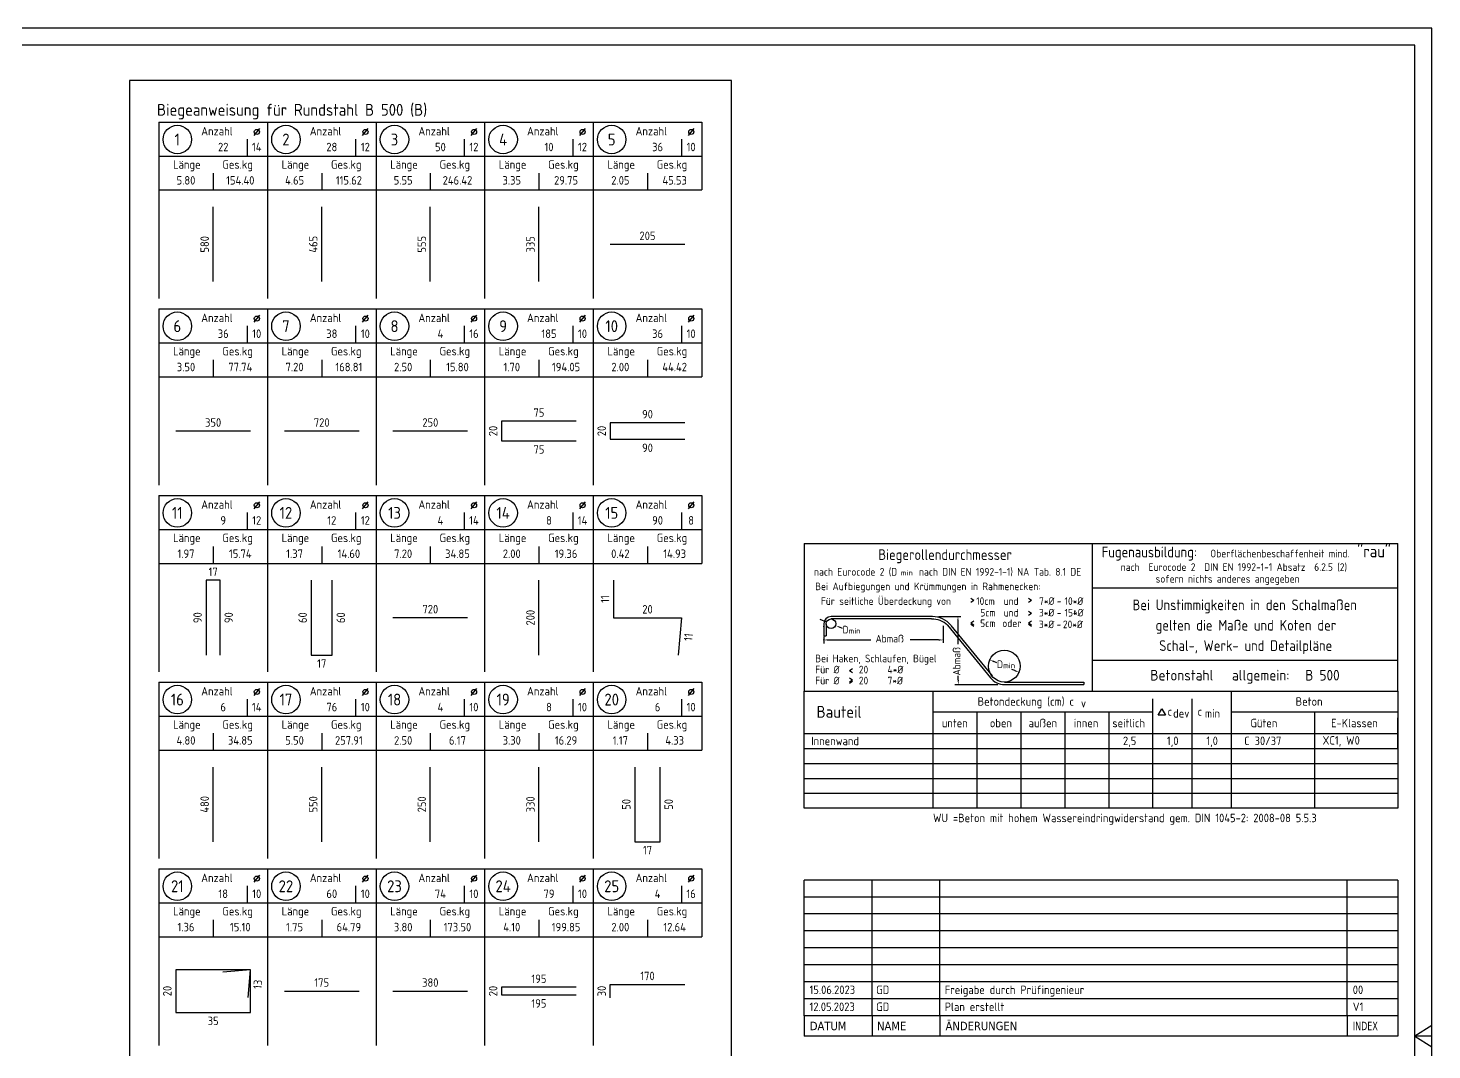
# Model space of a CAD drawing. Extents: x 0.7 to 77.6, y 0 to 35.
# Drawn here: x 39.43 to 60.11, y 14.65 to 29.7 of the extents above; entities that cross this region are included whole.
import ezdxf
from ezdxf.enums import TextEntityAlignment as Align

# ---------------------------------------------------------------- set-up
doc = ezdxf.new("R2010")
doc.units = 0
doc.header["$LTSCALE"] = 0.5
doc.linetypes.add('AUSGEZOGEN', pattern=[1000.01, 1000, 0.01])
for name, color, linetype in [('BET-ANS', 7, 'Continuous'), ('RAHMEN', 7, 'Continuous'), ('RND', 7, 'Continuous'), ('RND_BILD', 7, 'Continuous'), ('STEMPEL', 7, 'Continuous'), ('TEXT', 7, 'Continuous')]:
    doc.layers.add(name, color=color, linetype=linetype)
doc.styles.add('helv', font='tahoma.ttf')
doc.styles.add('txt', font='isocp.shx')

# ---------------------------------------------------------------- blocks, each defined once
blk = doc.blocks.new('Plankopf-ER')
at = {"layer": 'RAHMEN', "color": 7, "linetype": 'Continuous'}
for p, q in [((-0.5, 4.6), (-18, 4.6)), ((-18, 4.1), (-18, 4.6)), ((-16, 4.1), (-16, 4.6)), ((-14, 4.1), (-14, 4.6)), ((-2, 4.1), (-2, 4.6)), ((-0.5, 4.6), (-0.5, 4.1)), ((-0.5, 4.1), (-18, 4.1)), ((-18, 3.6), (-18, 4.1)), ((-16, 3.6), (-16, 4.1)), ((-14, 3.6), (-14, 4.1)), ((-2, 3.6), (-2, 4.1)), ((-0.5, 4.1), (-0.5, 3.6)), ((-0.5, 3.6), (-18, 3.6)), ((-18, 3.1), (-18, 3.6)), ((-16, 3.1), (-16, 3.6)), ((-14, 3.1), (-14, 3.6)), ((-2, 3.1), (-2, 3.6)), ((-0.5, 3.6), (-0.5, 3.1)), ((-0.5, 3.1), (-18, 3.1)), ((-18, 2.6), (-18, 3.1)), ((-16, 2.6), (-16, 3.1)), ((-14, 2.6), (-14, 3.1)), ((-2, 2.6), (-2, 3.1)), ((-0.5, 3.1), (-0.5, 2.6)), ((-0.5, 2.6), (-18, 2.6)), ((-18, 2.1), (-18, 2.6)), ((-16, 2.1), (-16, 2.6)), ((-14, 2.1), (-14, 2.6)), ((-2, 2.1), (-2, 2.6)), ((-0.5, 2.6), (-0.5, 2.1)), ((-0.5, 2.1), (-18, 2.1)), ((-18, 1.6), (-18, 2.1)), ((-16, 1.6), (-16, 2.1)), ((-14, 1.6), (-14, 2.1)), ((-2, 1.6), (-2, 2.1)), ((-0.5, 2.1), (-0.5, 1.6)), ((-0.5, 1.6), (-18, 1.6)), ((-18, 1.1), (-18, 1.6)), ((-16, 1.1), (-16, 1.6)), ((-14, 1.1), (-14, 1.6)), ((-2, 1.1), (-2, 1.6)), ((-0.5, 1.6), (-0.5, 1.1)), ((-0.5, 1.1), (-18, 1.1)), ((-18, 0.6), (-18, 1.1)), ((-16, 0.6), (-16, 1.1)), ((-14, 0.6), (-14, 1.1)), ((-2, 0.6), (-2, 1.1)), ((-0.5, 1.1), (-0.5, 0.6)), ((-0.5, 0.6), (-18, 0.6)), ((-18, 0.6), (-18, 0)), ((-16, 0.6), (-16, 0)), ((-14, 0.6), (-14, 0)), ((-2, 0.6), (-2, 0)), ((-0.5, 0.6), (-0.5, 0)), ((-0.5, 0), (-18, 0))]:
    blk.add_line(p, q, dxfattribs=at)
at = {"layer": 'RAHMEN', "color": 7, "linetype": 'Continuous', "style": 'txt'}
for tag, p in [('INDEX-D8', (-17.841, 4.242)), ('INDEX-N8', (-15.876, 4.242)), ('INDEX-X8', (-13.857, 4.242)), ('INDEX8', (-1.833, 4.242)), ('INDEX-D7', (-17.841, 3.742)), ('INDEX-N7', (-15.876, 3.742)), ('INDEX-X7', (-13.857, 3.742)), ('INDEX7', (-1.833, 3.742)), ('INDEX-D6', (-17.841, 3.242)), ('INDEX-N6', (-15.876, 3.242)), ('INDEX-X6', (-13.857, 3.242)), ('INDEX6', (-1.833, 3.242)), ('INDEX-D5', (-17.841, 2.742)), ('INDEX-N5', (-15.876, 2.742)), ('INDEX-X5', (-13.857, 2.742)), ('INDEX5', (-1.833, 2.742)), ('INDEX-D4', (-17.841, 2.242)), ('INDEX-N4', (-15.876, 2.242)), ('INDEX-X4', (-13.857, 2.242)), ('INDEX4', (-1.833, 2.242)), ('INDEX-D3', (-17.841, 1.742)), ('INDEX-N3', (-15.876, 1.742)), ('INDEX-X3', (-13.857, 1.742)), ('INDEX3', (-1.833, 1.742)), ('INDEX-D2', (-17.841, 1.242)), ('INDEX-N2', (-15.876, 1.242)), ('INDEX-X2', (-13.857, 1.242)), ('INDEX2', (-1.833, 1.242)), ('INDEX-D1', (-17.841, 0.742)), ('INDEX-N1', (-15.876, 0.742)), ('INDEX-X1', (-13.857, 0.742)), ('INDEX1', (-1.833, 0.742))]:
    blk.add_attdef(tag, p, '', height=0.25, dxfattribs=at)
at = {"layer": 'STEMPEL', "color": 7, "linetype": 'Continuous', "style": 'helv'}
for s, p in [('DATUM', (-17.833, 0.176)), ('NAME', (-15.853, 0.176)), ('ÄNDERUNGEN', (-13.833, 0.176))]:
    blk.add_text(s, height=0.25, dxfattribs=at).set_placement(p)
at = {"layer": 'STEMPEL', "color": 7, "linetype": 'Continuous', "style": 'helv', "width": 0.8}
blk.add_text('INDEX', height=0.25, dxfattribs=at).set_placement((-1.833, 0.176))
blk = doc.blocks.new('A1-35-0')
at = {"layer": 'RAHMEN'}
for p, q in [((118.9, 59.4), (0, 59.4)), ((118.9, 0), (118.9, 59.4))]:
    blk.add_line(p, q, dxfattribs=at)
at = {"layer": 'RAHMEN', "color": 5}
for p, q in [((118.4, 58.9), (2, 58.9)), ((118.4, 0.5), (118.4, 58.9))]:
    blk.add_line(p, q, dxfattribs=at)
at = {"layer": 'RAHMEN', "color": 7, "linetype": 'Continuous'}
for p, q in [((118.9, 30.01), (118.4, 29.7)), ((118.4, 29.7), (118.9, 29.39))]:
    blk.add_line(p, q, dxfattribs=at)
blk = doc.blocks.new('RND_LIS2')
at = {"layer": 'RND', "color": 3, "linetype": 'Continuous'}
for p, q in [((0, 0), (0, -5.2)), ((0, 0), (3.2, 0)), ((3.2, 0), (3.2, -2)), ((2.6, -0.503), (2.6, -1)), ((0, -1), (3.2, -1)), ((1.6, -1.503), (1.6, -2)), ((0, -2), (3.2, -2))]:
    blk.add_line(p, q, dxfattribs=at)
at = {"layer": 'RND', "color": 7, "linetype": 'Continuous'}
blk.add_line((2.805, -0.39), (2.973, -0.186), dxfattribs=at)
at = {"layer": 'RND', "color": 1, "linetype": 'Continuous'}
blk.add_circle((0.545, -0.513), 0.42, dxfattribs=at)
at = {"layer": 'RND', "color": 7, "linetype": 'Continuous'}
blk.add_circle((2.889, -0.288), 0.075, dxfattribs=at)
at = {"layer": 'RND', "color": 7, "linetype": 'Continuous', "style": 'txt'}
for s, p in [('Anzahl', (1.249, -0.391)), ('Länge', (0.42, -1.373)), ('Ges.kg', (1.872, -1.373))]:
    blk.add_text(s, height=0.25, dxfattribs=at).set_placement(p)
at = {"layer": 'RND', "color": 1, "linetype": 'Continuous', "style": 'txt'}
blk.add_attdef('POS1', text='', height=0.35, dxfattribs=at).set_placement((0.545, -0.513), align=Align.MIDDLE)
at = {"layer": 'RND', "color": 7, "linetype": 'Continuous', "style": 'txt'}
for tag, p in [('STK1', (1.897, -0.859)), ('DS1', (2.885, -0.859)), ('LANG1', (0.8, -1.841)), ('GEW', (2.4, -1.841))]:
    blk.add_attdef(tag, text='', height=0.25, dxfattribs=at).set_placement(p, align=Align.CENTER)

msp = doc.modelspace()

# ---------------------------------------------------------------- linework, layer by layer
at = {"layer": 'RAHMEN', "color": 5, "linetype": 'Continuous'}
for p, q in [((50.865, 22.109), (59.615, 22.109)), ((50.865, 22.109), (50.865, 19.93)), ((55.114, 19.93), (55.114, 22.109)), ((59.615, 19.93), (59.615, 22.109)), ((59.615, 19.076), (59.615, 19.539))]:
    msp.add_line(p, q, dxfattribs=at)
at = {"layer": 'RAHMEN', "color": 7, "linetype": 'AUSGEZOGEN'}
for p, q in [((55.114, 21.452), (59.615, 21.452)), ((53.363, 21.266), (53.319, 21.297)), ((53.363, 21.266), (53.319, 21.236)), ((54.213, 21.266), (54.169, 21.297)), ((54.213, 21.266), (54.169, 21.236)), ((54.213, 21.077), (54.17, 21.107)), ((53.319, 20.939), (53.363, 20.969)), ((53.319, 20.939), (53.363, 20.908)), ((53.319, 20.919), (53.363, 20.889)), ((54.169, 20.939), (54.213, 20.969)), ((54.169, 20.939), (54.213, 20.908)), ((54.169, 20.919), (54.213, 20.889)), ((54.213, 21.077), (54.17, 21.046)), ((55.114, 20.388), (59.615, 20.388)), ((51.534, 20.236), (51.578, 20.266)), ((51.534, 20.236), (51.578, 20.205)), ((51.578, 20.095), (51.534, 20.125)), ((51.578, 20.095), (51.534, 20.064)), ((51.578, 20.076), (51.534, 20.045)), ((50.865, 19.308), (59.615, 19.308)), ((50.865, 19.088), (59.615, 19.088)), ((50.865, 18.868), (59.615, 18.868)), ((50.865, 18.648), (59.615, 18.648)), ((50.865, 18.428), (59.615, 18.428))]:
    msp.add_line(p, q, dxfattribs=at)
at = {"layer": 'RAHMEN', "color": 7, "linetype": 'Continuous'}
for p, q in [((51.195, 20.95), (51.101, 20.986)), ((51.154, 20.925), (51.154, 20.747)), ((51.19, 20.925), (51.19, 20.747)), ((52.756, 21.031), (51.261, 21.031)), ((52.743, 20.996), (51.261, 20.996)), ((52.847, 21.034), (53.174, 21.034)), ((52.914, 20.895), (52.914, 20.642)), ((52.979, 20.906), (53.609, 20.131)), ((53.027, 20.902), (53.633, 20.156)), ((53.131, 20.967), (53.131, 20.626)), ((51.154, 20.747), (51.19, 20.747)), ((51.154, 20.736), (51.154, 20.636)), ((51.222, 20.687), (51.85, 20.687)), ((51.38, 20.879), (51.427, 20.861)), ((52.847, 20.687), (52.428, 20.687)), ((53.706, 20.348), (53.662, 20.367)), ((53.136, 20.097), (53.136, 20.156)), ((53.818, 20.067), (54.987, 20.067)), ((53.968, 20.235), (53.927, 20.253)), ((54.987, 20.067), (54.987, 20.031)), ((52.766, 18.233), (52.766, 19.93)), ((53.085, 20.029), (53.718, 20.029)), ((53.818, 20.031), (54.987, 20.031)), ((57.163, 18.208), (57.163, 19.93)), ((56.005, 18.208), (56.005, 19.82)), ((56.584, 18.208), (56.584, 19.82)), ((53.413, 18.208), (53.413, 19.628)), ((54.061, 18.208), (54.061, 19.628)), ((54.709, 18.208), (54.709, 19.628)), ((55.357, 18.208), (55.357, 19.628)), ((58.389, 18.208), (58.389, 19.628)), ((52.766, 18.208), (52.766, 19.308)), ((56.005, 18.208), (56.005, 19.308)), ((60.115, 14.85), (59.865, 14.85))]:
    msp.add_line(p, q, dxfattribs=at)
at = {"layer": 'RAHMEN', "color": 1, "linetype": 'Continuous'}
for p, q in [((52.766, 19.628), (56.005, 19.628)), ((57.163, 19.628), (59.615, 19.628))]:
    msp.add_line(p, q, dxfattribs=at)
at = {"layer": 'RAHMEN', "color": 5, "linetype": 'AUSGEZOGEN'}
msp.add_lwpolyline([(50.865, 19.93), (59.615, 19.93), (59.615, 18.208), (50.865, 18.208)], close=True, dxfattribs=at)
at = {"layer": 'RAHMEN', "color": 1, "linetype": 'Continuous'}
msp.add_lwpolyline([(56.133, 19.673), (56.188, 19.578), (56.079, 19.578)], close=True, dxfattribs=at)
at = {"layer": 'RAHMEN', "color": 7, "linetype": 'Continuous'}
for centre, radius in [((51.261, 20.925), 0.0709), ((53.815, 20.301), 0.234)]:
    msp.add_circle(centre, radius, dxfattribs=at)
for centre, radius, start, end in [((51.261, 20.925), 0.106, 90, 180), ((52.743, 20.641), 0.354, 48.4107, 90), ((52.756, 20.682), 0.349, 39.0956, 90), ((53.818, 20.301), 0.27, 219.0956, 270)]:
    msp.add_arc(centre, radius, start, end, dxfattribs=at)
for p in [(54.852, 21.112), (51.154, 20.884), (51.154, 20.687), (53.6, 20.394), (54.03, 20.209)]:
    msp.add_point(p, dxfattribs=at)
for points in [[(51.143, 20.961), (51.149, 20.977), (51.195, 20.95)], [(51.377, 20.871), (51.383, 20.887), (51.331, 20.898)], [(53.143, 20.967), (53.12, 20.967), (53.131, 21.034)], [(51.222, 20.675), (51.222, 20.698), (51.154, 20.687)], [(52.847, 20.675), (52.847, 20.698), (52.914, 20.687)], [(53.658, 20.357), (53.667, 20.377), (53.6, 20.394)], [(53.147, 20.097), (53.125, 20.097), (53.136, 20.029)], [(53.964, 20.225), (53.972, 20.246), (54.03, 20.209)]]:
    msp.add_solid(points, dxfattribs=at)
at = {"layer": 'RND_BILD', "color": 1, "linetype": 'AUSGEZOGEN'}
for points in [[(42.157, 25.965), (42.157, 27.065)], [(43.757, 25.965), (43.757, 27.065)], [(45.357, 25.965), (45.357, 27.065)], [(46.957, 25.965), (46.957, 27.065)], [(48.007, 26.515), (49.107, 26.515)], [(47.507, 23.911), (46.407, 23.911), (46.407, 23.618), (47.507, 23.618)], [(49.107, 23.887), (48.007, 23.887), (48.007, 23.642), (49.107, 23.642)], [(41.607, 23.765), (42.707, 23.765)], [(43.207, 23.765), (44.307, 23.765)], [(44.807, 23.765), (45.907, 23.765)], [(42.261, 20.465), (42.261, 21.565), (42.053, 21.565), (42.053, 20.465)], [(43.601, 21.565), (43.601, 20.465), (43.913, 20.465), (43.913, 21.565)], [(46.957, 20.465), (46.957, 21.565)], [(48.056, 21.565), (48.056, 21.013), (49.058, 21.013), (49.01, 20.465)], [(44.807, 21.015), (45.907, 21.015)], [(42.157, 17.715), (42.157, 18.815)], [(43.757, 17.715), (43.757, 18.815)], [(45.357, 17.715), (45.357, 18.815)], [(46.957, 17.715), (46.957, 18.815)], [(48.37, 18.815), (48.37, 17.715), (48.744, 17.715), (48.744, 18.815)], [(42.671, 15.422), (42.707, 15.829), (41.607, 15.829), (41.607, 15.2), (42.707, 15.2), (42.707, 15.829), (42.3, 15.793)], [(43.207, 15.515), (44.307, 15.515)], [(44.807, 15.515), (45.907, 15.515)], [(47.507, 15.571), (46.407, 15.571), (46.407, 15.458), (47.507, 15.458)], [(48.007, 15.417), (48.007, 15.612), (49.107, 15.612)]]:
    msp.add_lwpolyline(points, dxfattribs=at)
at = {"layer": 'TEXT', "color": 1, "linetype": 'AUSGEZOGEN'}
msp.add_lwpolyline([(40.923, 10.796), (49.795, 10.796), (49.795, 28.93), (40.923, 28.93)], close=True, dxfattribs=at)

# ---------------------------------------------------------------- block references
at = {"layer": 'BET-ANS', "xscale": 0.5, "yscale": 0.5, "zscale": 0.5}
msp.add_blockref('Plankopf-ER', (59.865, 14.85), dxfattribs=at).add_auto_attribs({'INDEX1': 'V1', 'INDEX-N1': 'GD', 'INDEX-D1': '12.05.2023', 'INDEX-X1': 'Plan erstellt', 'INDEX2': '00', 'INDEX-N2': 'GD', 'INDEX-D2': '15.06.2023', 'INDEX-X2': 'Freigabe durch Prüfingenieur'})
at = {"layer": 'RAHMEN', "color": 191, "linetype": 'AUSGEZOGEN', "xscale": 0.5, "yscale": 0.5, "zscale": 0.5}
msp.add_blockref('A1-35-0', (0.665, 0), dxfattribs=at)
at = {"layer": 'RND_BILD', "color": 6, "linetype": 'AUSGEZOGEN', "xscale": 0.5, "yscale": 0.5, "zscale": 0.5}
for p, values in [((41.357, 28.315), {'POS1': '1', 'STK1': '22', 'DS1': '14', 'LANG1': '5.80', 'GEW': '154.40'}), ((41.357, 17.315), {'POS1': '21', 'STK1': '18', 'DS1': '10', 'LANG1': '1.36', 'GEW': '15.10'})]:
    msp.add_blockref('RND_LIS2', p, dxfattribs=at).add_auto_attribs(values)
at = {"layer": 'RND_BILD', "color": 7, "linetype": 'AUSGEZOGEN', "xscale": 0.5, "yscale": 0.5, "zscale": 0.5}
for p, values in [((42.957, 28.315), {'POS1': '2', 'STK1': '28', 'DS1': '12', 'LANG1': '4.65', 'GEW': '115.62'}), ((44.557, 28.315), {'POS1': '3', 'STK1': '50', 'DS1': '12', 'LANG1': '5.55', 'GEW': '246.42'}), ((46.157, 28.315), {'POS1': '4', 'STK1': '10', 'DS1': '12', 'LANG1': '3.35', 'GEW': '29.75'}), ((47.757, 28.315), {'POS1': '5', 'STK1': '36', 'DS1': '10', 'LANG1': '2.05', 'GEW': '45.53'}), ((41.357, 25.565), {'POS1': '6', 'STK1': '36', 'DS1': '10', 'LANG1': '3.50', 'GEW': '77.74'}), ((42.957, 25.565), {'POS1': '7', 'STK1': '38', 'DS1': '10', 'LANG1': '7.20', 'GEW': '168.81'}), ((44.557, 25.565), {'POS1': '8', 'STK1': '4', 'DS1': '16', 'LANG1': '2.50', 'GEW': '15.80'}), ((46.157, 25.565), {'POS1': '9', 'STK1': '185', 'DS1': '10', 'LANG1': '1.70', 'GEW': '194.05'}), ((47.757, 25.565), {'POS1': '10', 'STK1': '36', 'DS1': '10', 'LANG1': '2.00', 'GEW': '44.42'}), ((41.357, 22.815), {'POS1': '11', 'STK1': '9', 'DS1': '12', 'LANG1': '1.97', 'GEW': '15.74'}), ((42.957, 22.815), {'POS1': '12', 'STK1': '12', 'DS1': '12', 'LANG1': '1.37', 'GEW': '14.60'}), ((44.557, 22.815), {'POS1': '13', 'STK1': '4', 'DS1': '14', 'LANG1': '7.20', 'GEW': '34.85'}), ((46.157, 22.815), {'POS1': '14', 'STK1': '8', 'DS1': '14', 'LANG1': '2.00', 'GEW': '19.36'}), ((47.757, 22.815), {'POS1': '15', 'STK1': '90', 'DS1': '8', 'LANG1': '0.42', 'GEW': '14.93'}), ((41.357, 20.065), {'POS1': '16', 'STK1': '6', 'DS1': '14', 'LANG1': '4.80', 'GEW': '34.85'}), ((42.957, 20.065), {'POS1': '17', 'STK1': '76', 'DS1': '10', 'LANG1': '5.50', 'GEW': '257.91'}), ((44.557, 20.065), {'POS1': '18', 'STK1': '4', 'DS1': '10', 'LANG1': '2.50', 'GEW': '6.17'}), ((46.157, 20.065), {'POS1': '19', 'STK1': '8', 'DS1': '10', 'LANG1': '3.30', 'GEW': '16.29'}), ((47.757, 20.065), {'POS1': '20', 'STK1': '6', 'DS1': '10', 'LANG1': '1.17', 'GEW': '4.33'}), ((42.957, 17.315), {'POS1': '22', 'STK1': '60', 'DS1': '10', 'LANG1': '1.75', 'GEW': '64.79'}), ((44.557, 17.315), {'POS1': '23', 'STK1': '74', 'DS1': '10', 'LANG1': '3.80', 'GEW': '173.50'}), ((46.157, 17.315), {'POS1': '24', 'STK1': '79', 'DS1': '10', 'LANG1': '4.10', 'GEW': '199.85'}), ((47.757, 17.315), {'POS1': '25', 'STK1': '4', 'DS1': '16', 'LANG1': '2.00', 'GEW': '12.64'})]:
    msp.add_blockref('RND_LIS2', p, dxfattribs=at).add_auto_attribs(values)

# ---------------------------------------------------------------- texts
at = {"layer": 'RAHMEN', "color": 1, "linetype": 'Continuous', "style": 'txt', "width": 0.95}
for s, p in [('Biegerollendurchmesser', (52.943, 21.865)), ('Fugenausbildung:', (55.951, 21.904)), ('Bei Unstimmigkeiten in den Schalmaßen', (57.357, 21.125)), ('gelten die Maße und Koten der', (57.374, 20.825)), ('Schal-, Werk- und Detailpläne', (57.371, 20.525))]:
    msp.add_text(s, height=0.1575, dxfattribs=at).set_placement(p, align=Align.CENTER)
at = {"layer": 'RAHMEN', "color": 7, "linetype": 'Continuous', "style": 'txt'}
for s, height, p in [('Oberflächenbeschaffenheit mind.', 0.1125, (56.849, 21.904)), ('nach  Eurocode 2  DIN EN 1992-1-1 Absatz  6.2.5 (2)', 0.1125, (55.531, 21.704)), ('Bei Aufbiegungen und Krümmungen in Rahmenecken:', 0.1125, (51.027, 21.42)), ('sofern nichts anderes angegeben', 0.1125, (56.044, 21.531)), ('10cm', 0.1125, (53.4, 21.203)), ('und', 0.1125, (53.804, 21.203)), ('7*%%C', 0.1125, (54.326, 21.203)), ('10*%%C', 0.1125, (54.702, 21.203)), ('5cm', 0.1125, (53.46, 21.032)), ('und', 0.1125, (53.805, 21.032)), ('3*%%C', 0.1125, (54.324, 21.032)), ('-', 0.113, (54.587, 21.203)), ('15*%%C', 0.1125, (54.702, 21.032)), ('D', 0.113, (51.43, 20.782)), ('5cm', 0.1125, (53.459, 20.876)), ('oder', 0.1125, (53.784, 20.876)), ('3*%%C', 0.1125, (54.323, 20.86)), ('-', 0.113, (54.584, 20.86)), ('-', 0.113, (54.586, 21.032)), ('20*%%C', 0.1125, (54.678, 20.86)), ('Abmaß', 0.1125, (51.917, 20.65)), ('Für %%C', 0.1125, (51.029, 20.194)), ('Bei Haken, Schlaufen, Bügel', 0.1125, (51.029, 20.358)), ('20', 0.1125, (51.671, 20.194)), ('4*%%C', 0.1125, (52.094, 20.194)), ('D', 0.113, (53.707, 20.272)), ('Für %%C', 0.1125, (51.029, 20.032)), ('20', 0.1125, (51.671, 20.032)), ('7*%%C', 0.1125, (52.094, 20.032))]:
    msp.add_text(s, height=height, dxfattribs=at).set_placement(p)
msp.add_text('nach Eurocode 2 (D     nach DIN EN 1992-1-1) NA Tab. 8.1 DE', height=0.1125, dxfattribs=at).set_placement((52.979, 21.634), align=Align.CENTER)
msp.add_text('Für seitliche Überdeckung von', height=0.1125, dxfattribs=at).set_placement((53.028, 21.203), align=Align.RIGHT)
msp.add_text('Abmaß', height=0.1125, rotation=90, dxfattribs=at).set_placement((53.168, 20.164))
at = {"layer": 'RAHMEN', "color": 1, "linetype": 'Continuous', "style": 'txt'}
for s, height, p in [('Betonstahl', 0.1575, (55.966, 20.089)), ('allgemein:', 0.1575, (57.169, 20.089)), ('B 500 ', 0.1575, (58.248, 20.089)), ('Bauteil', 0.175, (51.048, 19.54)), ('Betondeckung (cm) c', 0.125, (53.421, 19.718)), ('v', 0.125, (54.943, 19.692)), ('c', 0.125, (56.22, 19.57)), ('dev', 0.125, (56.301, 19.543)), ('c', 0.125, (56.662, 19.57)), ('min', 0.125, (56.77, 19.543)), ('Beton', 0.125, (58.107, 19.718)), ('WU =Beton mit hohem Wassereindringwiderstand gem. DIN 1045-2: 2008-08 5.5.3', 0.125, (52.764, 18.002))]:
    msp.add_text(s, height=height, dxfattribs=at).set_placement(p)
at = {"layer": 'RND_BILD', "color": 7, "linetype": 'AUSGEZOGEN', "style": 'txt'}
for s, p in [('205', (48.557, 26.64)), ('75', (46.957, 24.036)), ('90', (48.557, 24.012)), ('350', (42.157, 23.89)), ('720', (43.757, 23.89)), ('250', (45.357, 23.89)), ('75', (46.957, 23.493)), ('90', (48.557, 23.517)), ('17', (42.157, 21.69)), ('720', (45.357, 21.14)), ('20', (48.557, 21.138)), ('17', (43.757, 20.34)), ('17', (48.557, 17.59)), ('195', (46.957, 15.696)), ('170', (48.557, 15.737)), ('175', (43.757, 15.64)), ('380', (45.357, 15.64)), ('195', (46.957, 15.333)), ('35', (42.157, 15.075))]:
    msp.add_text(s, height=0.125, dxfattribs=at).set_placement(p, align=Align.MIDDLE)
for s, rotation, p in [('580', 90, (42.032, 26.515)), ('465', 90, (43.632, 26.515)), ('555', 90, (45.232, 26.515)), ('335', 90, (46.832, 26.515)), ('20', 90, (46.282, 23.765)), ('20', 90, (47.882, 23.765)), ('11', 90, (47.931, 21.289)), ('200', 90, (46.832, 21.015)), ('90', 90, (41.928, 21.015)), ('90', 90, (42.386, 21.015)), ('60', 90, (43.476, 21.015)), ('60', 90, (44.038, 21.015)), ('11', 85, (49.159, 20.728)), ('480', 90, (42.032, 18.265)), ('550', 90, (43.632, 18.265)), ('250', 90, (45.232, 18.265)), ('330', 90, (46.832, 18.265)), ('50', 90, (48.245, 18.265)), ('50', 90, (48.869, 18.265)), ('20', 90, (41.482, 15.515)), ('13', 84.9999, (42.814, 15.614)), ('20', 90, (46.282, 15.515)), ('30', 90, (47.882, 15.515))]:
    msp.add_text(s, height=0.125, rotation=rotation, dxfattribs=at).set_placement(p, align=Align.MIDDLE)
at = {"layer": 'TEXT', "color": 1, "linetype": 'AUSGEZOGEN', "style": 'txt'}
msp.add_text('Biegeanweisung für Rundstahl B 500 (B)', height=0.175, dxfattribs=at).set_placement((41.33, 28.409))
at = {"layer": 'TEXT', "color": 1, "style": 'txt'}
msp.add_text('"rau"', height=0.175, dxfattribs=at).set_placement((59.014, 21.904))
at = {"layer": 'TEXT', "color": 7, "linetype": 'AUSGEZOGEN', "style": 'txt'}
for s, height, p in [('min', 0.0802, (52.289, 21.636)), ('min', 0.0802, (51.52, 20.781)), ('min', 0.0802, (53.797, 20.27)), ('unten', 0.125, (52.894, 19.4)), ('oben', 0.125, (53.601, 19.4)), ('außen', 0.125, (54.173, 19.4)), ('innen', 0.125, (54.839, 19.4)), ('seitlich', 0.125, (55.407, 19.4)), ('Güten', 0.125, (57.441, 19.4)), ('E-Klassen', 0.125, (58.629, 19.4)), ('Innenwand', 0.125, (50.969, 19.136)), ('2,5', 0.125, (55.562, 19.138)), ('1,0', 0.125, (56.21, 19.138)), ('1,0', 0.125, (56.79, 19.138)), ('C 30/37', 0.125, (57.35, 19.138)), ('XC1, W0', 0.125, (58.503, 19.145))]:
    msp.add_text(s, height=height, dxfattribs=at).set_placement(p)

doc.saveas('drawing.dxf')
